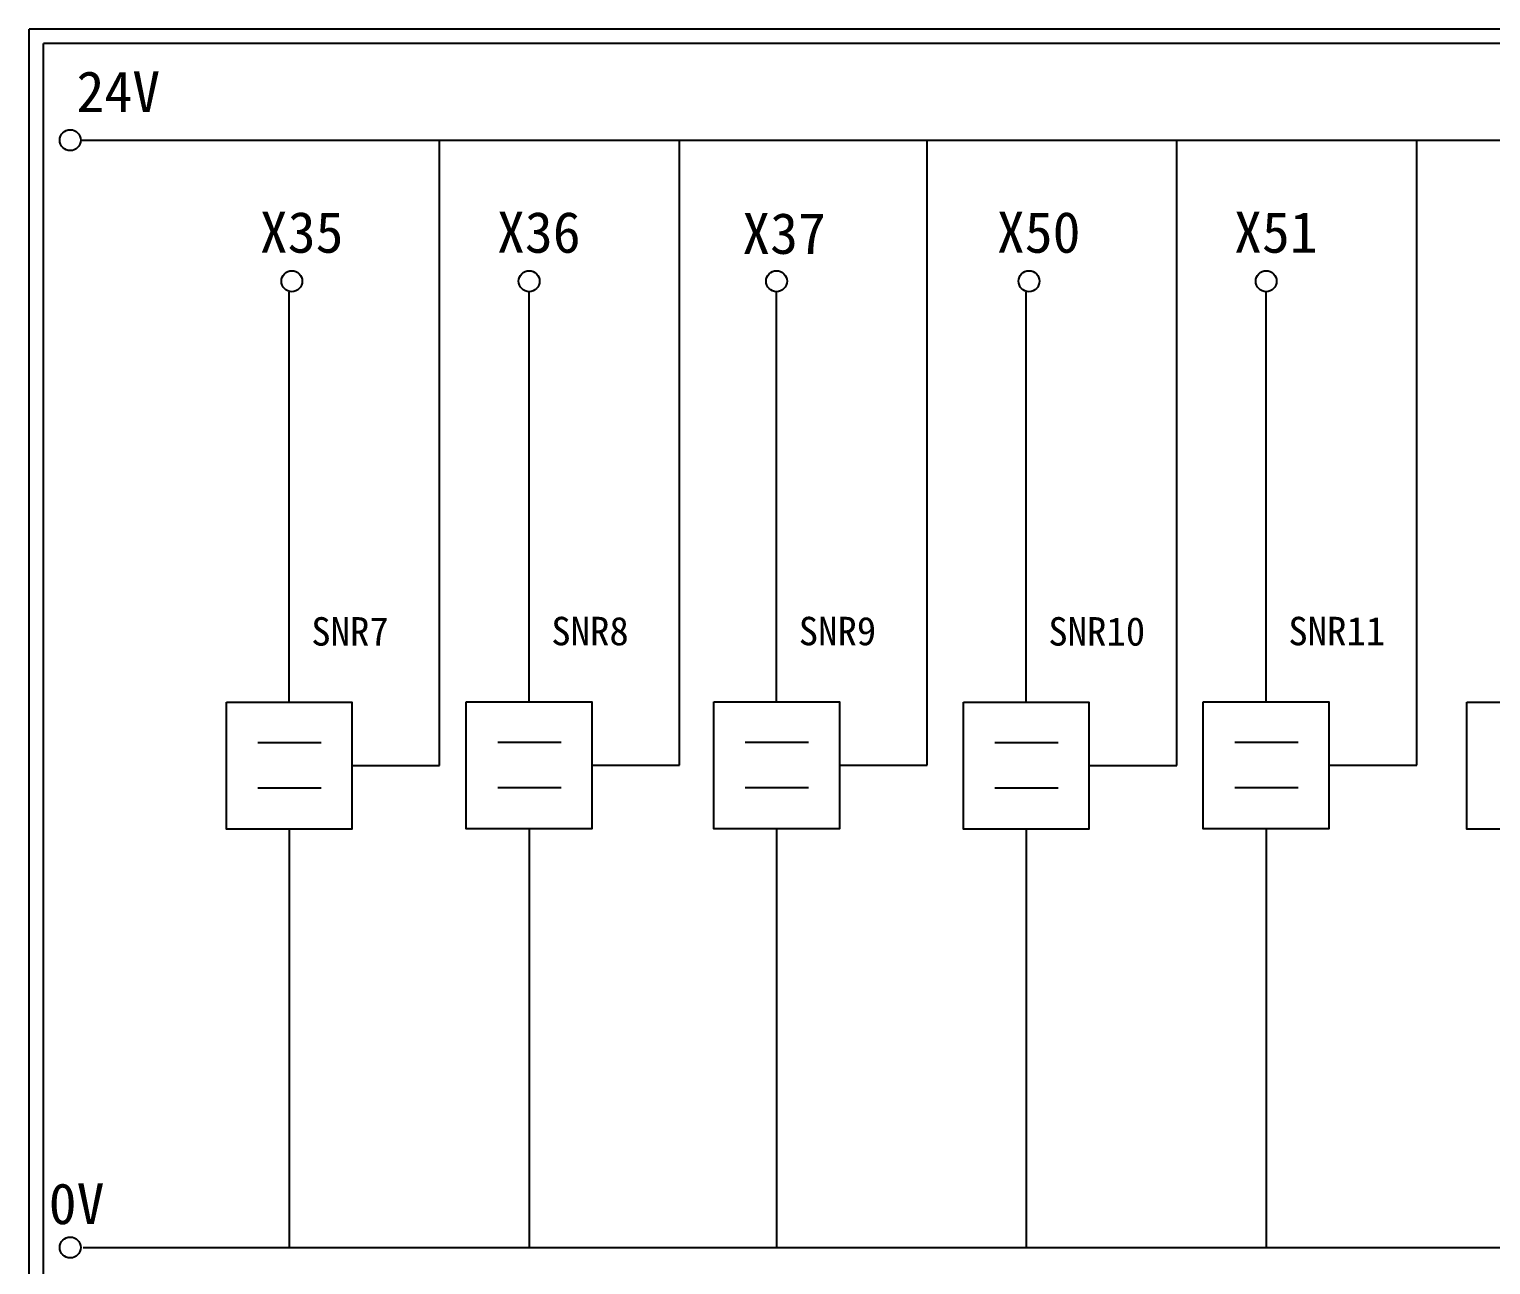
# Model space of a CAD drawing. Extents: x 275 to 562, y 265 to 469.
# Drawn here: x 274.9 to 403.3, y 360.4 to 468.9 of the extents above; entities that cross this region are included whole.
import ezdxf

# ---------------------------------------------------------------- set-up
doc = ezdxf.new("R2010")
doc.units = 0
doc.layers.get('0').update_dxf_attribs({"linetype": 'CONTINUOUS'})
doc.layers.add('圖框層', color=7, linetype='CONTINUOUS')
doc.layers.add('標尺寸層', color=3, linetype='CONTINUOUS')
doc.styles.add('STSL', font='kaiu.ttf')

msp = doc.modelspace()

# ---------------------------------------------------------------- linework, layer by layer
for p, q in [((310.94, 404.23), (310.94, 459.14)), ((332.02, 404.26), (332.02, 459.17)), ((353.76, 404.26), (353.76, 459.17)), ((375.67, 404.23), (375.67, 459.14)), ((396.75, 404.26), (396.75, 459.17)), ((297.72, 409.8), (297.72, 445.83)), ((318.8, 409.84), (318.8, 445.86)), ((340.53, 409.84), (340.53, 445.86)), ((362.45, 409.8), (362.45, 445.83)), ((383.53, 409.84), (383.53, 445.86)), ((303.23, 404.23), (310.94, 404.23)), ((324.31, 404.26), (332.02, 404.26)), ((346.05, 404.26), (353.76, 404.26)), ((367.96, 404.23), (375.67, 404.23)), ((389.04, 404.26), (396.75, 404.26)), ((297.72, 398.65), (297.72, 361.87)), ((318.8, 398.68), (318.8, 361.9)), ((340.53, 398.68), (340.53, 361.9)), ((362.45, 398.65), (362.45, 361.87)), ((383.53, 398.68), (383.53, 361.9))]:
    msp.add_line(p, q)
for points in [[(292.21, 409.8), (303.23, 409.8), (303.23, 398.65), (292.21, 398.65)], [(313.28, 409.84), (324.31, 409.84), (324.31, 398.68), (313.28, 398.68)], [(335.02, 409.84), (346.05, 409.84), (346.05, 398.68), (335.02, 398.68)], [(356.94, 409.8), (367.96, 409.8), (367.96, 398.65), (356.94, 398.65)], [(378.01, 409.84), (389.04, 409.84), (389.04, 398.68), (378.01, 398.68)], [(401.15, 409.8), (412.18, 409.8), (412.18, 398.65), (401.15, 398.65)]]:
    msp.add_lwpolyline(points, close=True)
at = {"layer": '圖框層', "color": 7}
for p, q in [((561.9, 468.91), (274.9, 468.91)), ((274.9, 264.95), (274.9, 468.91)), ((560.65, 467.66), (276.15, 467.66)), ((276.15, 266.2), (276.15, 467.66))]:
    msp.add_line(p, q, dxfattribs=at)
at = {"layer": '標尺寸層', "color": 7}
for p, q in [((279.42, 459.17), (557.02, 459.17)), ((294.96, 406.26), (300.53, 406.26)), ((316.04, 406.29), (321.6, 406.29)), ((337.77, 406.29), (343.34, 406.29)), ((359.69, 406.26), (365.26, 406.26)), ((380.77, 406.29), (386.34, 406.29)), ((294.96, 402.28), (300.53, 402.28)), ((316.04, 402.32), (321.6, 402.32)), ((337.77, 402.32), (343.34, 402.32)), ((359.69, 402.28), (365.26, 402.28)), ((380.77, 402.32), (386.34, 402.32)), ((279.63, 361.9), (557.5, 361.9))]:
    msp.add_line(p, q, dxfattribs=at)
for centre in [(278.5, 459.17), (297.96, 446.78), (318.8, 446.78), (340.53, 446.78), (362.7, 446.78), (383.53, 446.78), (278.5, 361.9)]:
    msp.add_circle(centre, 0.92, dxfattribs=at)

# ---------------------------------------------------------------- texts
at = {"layer": '圖框層', "color": 4, "style": 'STSL'}
for s, height, p in [('24V', 3.6, (279.05, 461.63)), ('X35', 3.6, (295.15, 449.28)), ('X36', 3.6, (315.98, 449.28)), ('X37', 3.6, (337.52, 449.18)), ('X50', 3.6, (359.88, 449.28)), ('X51', 3.6, (380.71, 449.28)), ('SNR7', 2.5, (299.67, 414.77)), ('SNR8', 2.5, (320.75, 414.8)), ('SNR9', 2.5, (342.48, 414.8)), ('SNR10', 2.5, (364.4, 414.77)), ('SNR11', 2.5, (385.48, 414.8)), ('0V', 3.6, (276.61, 363.95))]:
    msp.add_text(s, height=height, dxfattribs=at).set_placement(p)

doc.saveas('drawing.dxf')
